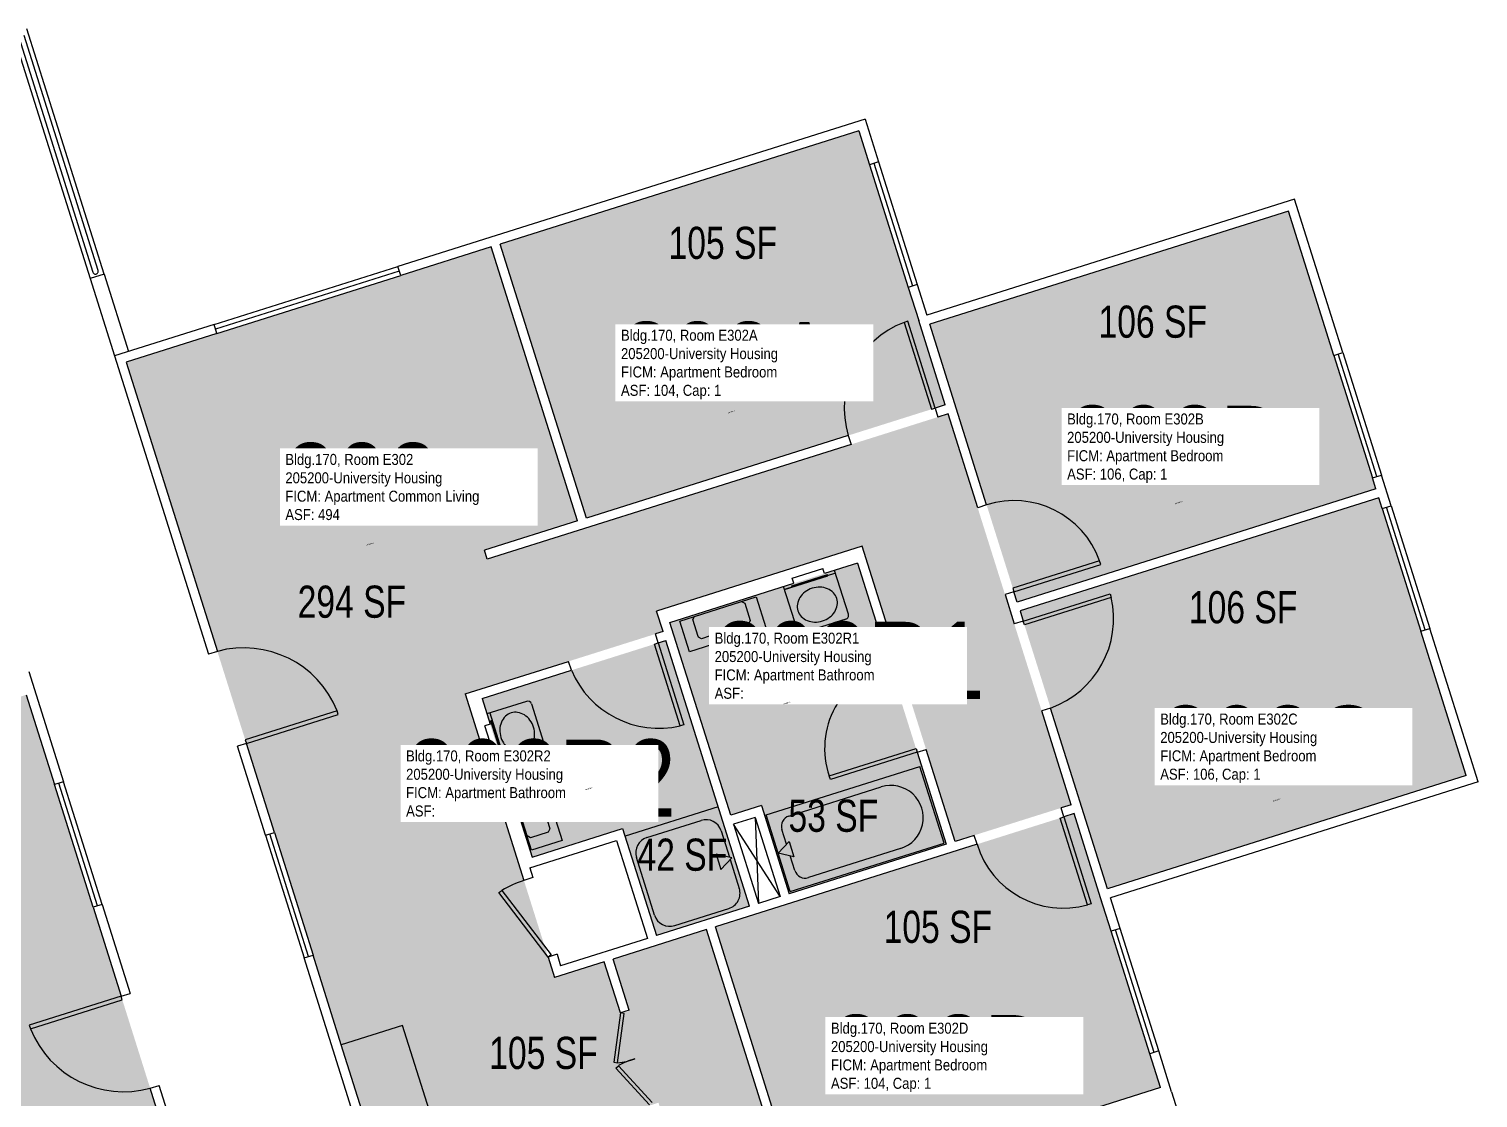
# Model space of a CAD drawing. Header units: inches. Extents: x -360 to 1242, y -1298 to 2007.
# Drawn here: x 586 to 1127, y -714 to -315 of the extents above; entities that cross this region are included whole.
import ezdxf
from ezdxf.enums import TextEntityAlignment as Align

# ---------------------------------------------------------------- set-up
doc = ezdxf.new("R2010")
doc.units = ezdxf.units.IN
doc.header["$LTSCALE"] = 10
doc.header["$MEASUREMENT"] = 0
for name, color, linetype in [('A-DOOR', 2, 'CONTINUOUS'), ('A-FLOR', 3, 'CONTINUOUS'), ('A-GLAZ', 1, 'CONTINUOUS'), ('A-IDEN-RNUM', 7, 'CONTINUOUS'), ('A-IDEN-SNUM', 4, 'CONTINUOUS'), ('A-IDEN-VNUM', 4, 'CONTINUOUS'), ('A-WALL', 5, 'CONTINUOUS'), ('AREA-TEXT', 3, 'CONTINUOUS'), ('P-SANR-FIXT', 2, 'CONTINUOUS'), ('Rooms-Category-Color', 7, 'CONTINUOUS'), ('Rooms-College-Color', 7, 'CONTINUOUS'), ('Rooms-Department-Color', 7, 'CONTINUOUS'), ('Rooms-Division-Color', 7, 'CONTINUOUS'), ('Rooms-Information', 7, 'CONTINUOUS')]:
    doc.layers.add(name, color=color, linetype=linetype)
doc.styles.add('CP_AREA', font='arial.ttf', dxfattribs={"height": 15})
doc.styles.add('CP_ROOMSNUMBER', font='arial.ttf', dxfattribs={"height": 1})
doc.styles.add('CP_ROOMVNUMBER', font='arial.ttf', dxfattribs={"width": 0.85, "height": 0.075})

msp = doc.modelspace()

# ---------------------------------------------------------------- hatches: boundary and pattern name
at = {"layer": 'Rooms-Category-Color', "true_color": 0x728ef3}
for points in [[(794.36, -497.92), (762.11, -395.63), (896.11, -353.39), (928.36, -455.67)], [(922.53, -425.53), (955.23, -529.25), (1089.22, -487), (1056.52, -383.29)], [(975.41, -604.93), (929.4, -459.01), (757.26, -513.28), (756.21, -509.95), (791.02, -498.97), (758.77, -396.68), (622.39, -439.68), (702.74, -694.56), (782.38, -669.46), (749.01, -563.59), (822.92, -540.29), (820.51, -532.66), (897.29, -508.46), (932.01, -618.61)], [(956.28, -532.59), (988.98, -636.31), (1122.97, -594.06), (1090.28, -490.34)], [(928.68, -619.66), (895.6, -514.75), (825.51, -536.85), (848.21, -608.86), (859.65, -605.25), (870.02, -638.16)], [(855.24, -642.82), (823.97, -543.63), (755.3, -565.27), (773.99, -624.53), (807.84, -613.85), (820.43, -653.79)], [(312.37, -653.54), (358.38, -799.46), (530.52, -745.19), (531.58, -748.53), (496.76, -759.5), (529.02, -861.79), (665.39, -818.79), (585.04, -563.91), (504.44, -589.32), (537.82, -695.18), (464.86, -718.18), (466.97, -724.86), (390.2, -749.07), (355.77, -639.86)], [(976.47, -608.27), (1008.72, -710.56), (874.72, -752.8), (842.47, -650.51)], [(871.38, -753.85), (839.13, -651.57), (804.32, -662.54), (810.41, -681.85), (807.07, -682.9), (800.98, -663.59), (702.75, -694.56), (735, -796.85), (833.23, -765.88), (817.89, -717.24), (821.23, -716.19), (836.56, -764.83)]]:
    msp.add_hatch(color=171, dxfattribs=at).paths.add_polyline_path(points)
at = {"layer": 'Rooms-College-Color', "true_color": 0xadadad}
for points in [[(794.36, -497.92), (762.11, -395.63), (896.11, -353.39), (928.36, -455.67)], [(922.53, -425.53), (955.23, -529.25), (1089.22, -487), (1056.52, -383.29)], [(975.41, -604.93), (929.4, -459.01), (757.26, -513.28), (756.21, -509.95), (791.02, -498.97), (758.77, -396.68), (622.39, -439.68), (702.74, -694.56), (782.38, -669.46), (749.01, -563.59), (822.92, -540.29), (820.51, -532.66), (897.29, -508.46), (932.01, -618.61)], [(956.28, -532.59), (988.98, -636.31), (1122.97, -594.06), (1090.28, -490.34)], [(928.68, -619.66), (895.6, -514.75), (825.51, -536.85), (848.21, -608.86), (859.65, -605.25), (870.02, -638.16)], [(855.24, -642.82), (823.97, -543.63), (755.3, -565.27), (773.99, -624.53), (807.84, -613.85), (820.43, -653.79)], [(312.37, -653.54), (358.38, -799.46), (530.52, -745.19), (531.58, -748.53), (496.76, -759.5), (529.02, -861.79), (665.39, -818.79), (585.04, -563.91), (504.44, -589.32), (537.82, -695.18), (464.86, -718.18), (466.97, -724.86), (390.2, -749.07), (355.77, -639.86)], [(976.47, -608.27), (1008.72, -710.56), (874.72, -752.8), (842.47, -650.51)], [(871.38, -753.85), (839.13, -651.57), (804.32, -662.54), (810.41, -681.85), (807.07, -682.9), (800.98, -663.59), (702.75, -694.56), (735, -796.85), (833.23, -765.88), (817.89, -717.24), (821.23, -716.19), (836.56, -764.83)]]:
    msp.add_hatch(color=253, dxfattribs=at).paths.add_polyline_path(points)
at = {"layer": 'Rooms-Department-Color', "true_color": 0x604aed}
for points in [[(794.36, -497.92), (762.11, -395.63), (896.11, -353.39), (928.36, -455.67)], [(922.53, -425.53), (955.23, -529.25), (1089.22, -487), (1056.52, -383.29)], [(975.41, -604.93), (929.4, -459.01), (757.26, -513.28), (756.21, -509.95), (791.02, -498.97), (758.77, -396.68), (622.39, -439.68), (702.74, -694.56), (782.38, -669.46), (749.01, -563.59), (822.92, -540.29), (820.51, -532.66), (897.29, -508.46), (932.01, -618.61)], [(956.28, -532.59), (988.98, -636.31), (1122.97, -594.06), (1090.28, -490.34)], [(928.68, -619.66), (895.6, -514.75), (825.51, -536.85), (848.21, -608.86), (859.65, -605.25), (870.02, -638.16)], [(855.24, -642.82), (823.97, -543.63), (755.3, -565.27), (773.99, -624.53), (807.84, -613.85), (820.43, -653.79)], [(312.37, -653.54), (358.38, -799.46), (530.52, -745.19), (531.58, -748.53), (496.76, -759.5), (529.02, -861.79), (665.39, -818.79), (585.04, -563.91), (504.44, -589.32), (537.82, -695.18), (464.86, -718.18), (466.97, -724.86), (390.2, -749.07), (355.77, -639.86)], [(976.47, -608.27), (1008.72, -710.56), (874.72, -752.8), (842.47, -650.51)], [(871.38, -753.85), (839.13, -651.57), (804.32, -662.54), (810.41, -681.85), (807.07, -682.9), (800.98, -663.59), (702.75, -694.56), (735, -796.85), (833.23, -765.88), (817.89, -717.24), (821.23, -716.19), (836.56, -764.83)]]:
    msp.add_hatch(color=173, dxfattribs=at).paths.add_polyline_path(points)
at = {"layer": 'Rooms-Division-Color', "true_color": 0x604aed}
for points in [[(794.36, -497.92), (762.11, -395.63), (896.11, -353.39), (928.36, -455.67)], [(922.53, -425.53), (955.23, -529.25), (1089.22, -487), (1056.52, -383.29)], [(975.41, -604.93), (929.4, -459.01), (757.26, -513.28), (756.21, -509.95), (791.02, -498.97), (758.77, -396.68), (622.39, -439.68), (702.74, -694.56), (782.38, -669.46), (749.01, -563.59), (822.92, -540.29), (820.51, -532.66), (897.29, -508.46), (932.01, -618.61)], [(956.28, -532.59), (988.98, -636.31), (1122.97, -594.06), (1090.28, -490.34)], [(928.68, -619.66), (895.6, -514.75), (825.51, -536.85), (848.21, -608.86), (859.65, -605.25), (870.02, -638.16)], [(855.24, -642.82), (823.97, -543.63), (755.3, -565.27), (773.99, -624.53), (807.84, -613.85), (820.43, -653.79)], [(312.37, -653.54), (358.38, -799.46), (530.52, -745.19), (531.58, -748.53), (496.76, -759.5), (529.02, -861.79), (665.39, -818.79), (585.04, -563.91), (504.44, -589.32), (537.82, -695.18), (464.86, -718.18), (466.97, -724.86), (390.2, -749.07), (355.77, -639.86)], [(976.47, -608.27), (1008.72, -710.56), (874.72, -752.8), (842.47, -650.51)], [(871.38, -753.85), (839.13, -651.57), (804.32, -662.54), (810.41, -681.85), (807.07, -682.9), (800.98, -663.59), (702.75, -694.56), (735, -796.85), (833.23, -765.88), (817.89, -717.24), (821.23, -716.19), (836.56, -764.83)]]:
    msp.add_hatch(color=173, dxfattribs=at).paths.add_polyline_path(points)

# ---------------------------------------------------------------- linework, layer by layer
at = {"layer": 'A-DOOR'}
for p, q in [((914.32, -424.45), (912.97, -424.88)), ((912.97, -424.88), (923.19, -457.3)), ((924.54, -456.88), (914.32, -424.45)), ((923.19, -457.3), (924.54, -456.88)), ((986.02, -513.86), (953.6, -524.08)), ((986.45, -515.21), (986.02, -513.86)), ((954.02, -525.43), (986.45, -515.21)), ((953.6, -524.08), (954.02, -525.43)), ((957.48, -536.4), (989.91, -526.18)), ((990.33, -527.53), (957.91, -537.75)), ((989.91, -526.18), (990.33, -527.53)), ((957.91, -537.75), (957.48, -536.4)), ((819.76, -544.96), (821.11, -544.53)), ((829.38, -575.48), (819.76, -544.96)), ((821.11, -544.53), (830.74, -575.05)), ((701.18, -569.85), (666.84, -580.67)), ((667.27, -582.02), (701.6, -571.2)), ((701.6, -571.2), (701.18, -569.85)), ((830.74, -575.05), (829.38, -575.48)), ((666.84, -580.67), (667.27, -582.02)), ((885.01, -594.2), (917.43, -583.98)), ((917.43, -583.98), (917.86, -585.33)), ((917.86, -585.33), (885.43, -595.55)), ((885.43, -595.55), (885.01, -594.2)), ((971.3, -609.9), (972.65, -609.47)), ((981.52, -642.32), (971.3, -609.9)), ((972.65, -609.47), (982.88, -641.9)), ((761.59, -637.76), (762.72, -636.9)), ((779.98, -661.83), (761.59, -637.76)), ((762.72, -636.9), (781.1, -660.97)), ((982.88, -641.9), (981.52, -642.32)), ((781.1, -660.97), (779.98, -661.83)), ((620.51, -676.45), (586.18, -687.28)), ((620.94, -677.8), (620.51, -676.45)), ((586.61, -688.63), (620.94, -677.8)), ((586.18, -687.28), (586.61, -688.63)), ((807, -682.67), (804.55, -701.1)), ((805.95, -701.29), (808.4, -682.86)), ((808.4, -682.86), (807, -682.67)), ((804.55, -701.1), (805.95, -701.29)), ((805.24, -703.3), (806.28, -702.35)), ((817.82, -717), (805.24, -703.3)), ((806.28, -702.35), (818.86, -716.05))]:
    msp.add_line(p, q, dxfattribs=at)
for centre, radius, start, end in [((925.01, -457.08), 34.38, 110.4946, 196.9399), ((954.06, -525.4), 33.98, 19.8534, 107.581), ((955.8, -535.46), 35.43, 289.6329, 12.926), ((666.33, -583.96), 37.6, 22.0503, 105.246), ((821.4, -540.83), 35.55, 203.0506, 282.9811), ((915.17, -583.88), 31.88, 103.6775, 198.8814), ((972.5, -609.79), 33.77, 197.0656, 285.4934), ((785.83, -677.32), 46.56, 108.635, 119.7681), ((621.45, -674.51), 37.6, 202.0519, 285.2477), ((803.58, -675.7), 25.7, 275.2935, 290.0987), ((819.02, -724.67), 25.7, 104.898, 119.7032)]:
    msp.add_arc(centre, radius, start, end, dxfattribs=at)
at = {"layer": 'A-FLOR'}
for p, q in [((582.32, -318.39), (609.98, -406.14)), ((611.89, -405.54), (584.23, -317.79)), ((857.37, -609.64), (858.58, -641.76)), ((866.69, -639.22), (849.26, -612.2))]:
    msp.add_line(p, q, dxfattribs=at)
msp.add_arc((610.94, -405.84), 1, 197.4983, 17.4983, dxfattribs=at)
at = {"layer": 'A-GLAZ'}
for p, q in [((900.1, -366.02), (914.53, -411.8)), ((916.2, -411.28), (901.76, -365.5)), ((903.43, -364.97), (917.87, -410.75)), ((655.2, -425.67), (723.87, -404.02)), ((724.39, -405.69), (655.72, -427.34)), ((656.25, -429.01), (724.92, -407.36)), ((1073.51, -437.17), (1087.95, -482.95)), ((1089.61, -482.42), (1075.18, -436.65)), ((1076.85, -436.12), (1091.28, -481.9)), ((1091.55, -494.4), (1105.99, -540.17)), ((1107.66, -539.65), (1093.22, -493.87)), ((1094.89, -493.34), (1109.32, -539.12)), ((610.03, -643.19), (595.59, -597.41)), ((611.7, -642.66), (597.26, -596.89)), ((613.37, -642.14), (598.93, -596.36)), ((674.42, -616.34), (688.85, -662.12)), ((690.52, -661.59), (676.09, -615.81)), ((677.75, -615.29), (692.19, -661.06)), ((1004.73, -697.92), (990.3, -652.14)), ((1006.4, -697.39), (991.97, -651.61)), ((1008.07, -696.87), (993.64, -651.09))]:
    msp.add_line(p, q, dxfattribs=at)
at = {"layer": 'A-WALL'}
for p, q in [((580.04, -316.99), (608.91, -408.54)), ((614.15, -406.89), (585.29, -315.33)), ((898.4, -349), (723.87, -404.02)), ((898.4, -349), (903.43, -364.97)), ((896.11, -353.39), (762.11, -395.63)), ((896.11, -353.39), (900.1, -366.02)), ((903.43, -364.97), (900.1, -366.02)), ((1058.81, -378.9), (921.47, -422.19)), ((1076.85, -436.12), (1058.81, -378.9)), ((1056.52, -383.29), (922.53, -425.53)), ((1073.51, -437.17), (1056.52, -383.29)), ((758.77, -396.68), (724.92, -407.36)), ((791.02, -498.97), (758.77, -396.68)), ((794.36, -497.92), (762.11, -395.63)), ((724.92, -407.36), (723.87, -404.02)), ((614.15, -406.89), (608.91, -408.54)), ((608.91, -408.54), (618, -437.39)), ((614.15, -406.89), (623.25, -435.74)), ((917.87, -410.75), (914.53, -411.8)), ((917.87, -410.75), (921.47, -422.19)), ((914.53, -411.8), (918.44, -424.2)), ((655.2, -425.67), (618, -437.39)), ((656.25, -429.01), (655.2, -425.67)), ((928.36, -455.67), (918.44, -424.2)), ((943.8, -493.01), (922.53, -425.53)), ((656.25, -429.01), (622.39, -439.68)), ((618, -437.39), (653.11, -548.74)), ((1073.51, -437.17), (1076.85, -436.12)), ((622.39, -439.68), (656.44, -547.69)), ((928.36, -455.67), (924.54, -456.88)), ((924.54, -456.88), (925.6, -460.21)), ((929.41, -459.01), (925.6, -460.21)), ((940.46, -494.06), (929.41, -459.01)), ((893.17, -470.44), (757.26, -513.28)), ((892.12, -467.1), (794.36, -497.92)), ((892.12, -467.1), (893.17, -470.44)), ((1089.22, -487), (955.23, -529.25)), ((1087.95, -482.95), (1091.28, -481.9)), ((1089.22, -487), (1087.95, -482.95)), ((1094.89, -493.34), (1091.28, -481.9)), ((1090.28, -490.34), (956.28, -532.59)), ((1091.55, -494.4), (1090.28, -490.34)), ((943.8, -493.01), (940.46, -494.06)), ((1091.55, -494.4), (1094.89, -493.34)), ((791.02, -498.97), (756.21, -509.95)), ((897.29, -508.46), (820.52, -532.66)), ((910.97, -551.85), (897.29, -508.46)), ((757.26, -513.28), (756.21, -509.95)), ((871.16, -520.36), (882.61, -516.76)), ((883.21, -518.66), (882.61, -516.76)), ((895.61, -514.75), (883.21, -518.66)), ((895.61, -514.75), (907.64, -552.9)), ((825.51, -536.85), (871.76, -522.27)), ((871.76, -522.27), (871.16, -520.36)), ((954.02, -525.43), (950.68, -526.49)), ((950.68, -526.49), (954.14, -537.45)), ((955.23, -529.25), (954.02, -525.43)), ((822.92, -540.29), (820.52, -532.66)), ((956.28, -532.59), (957.48, -536.4)), ((822.92, -540.29), (820.06, -541.19)), ((821.11, -544.53), (820.06, -541.19)), ((848.21, -608.86), (825.51, -536.85)), ((957.48, -536.4), (954.14, -537.45)), ((1105.99, -540.17), (1109.32, -539.12)), ((1122.97, -594.06), (1105.99, -540.17)), ((1127.37, -596.35), (1109.32, -539.12)), ((821.11, -544.53), (823.98, -543.63)), ((855.25, -642.82), (823.98, -543.63)), ((656.44, -547.69), (653.11, -548.74)), ((749.01, -563.59), (787.63, -551.42)), ((788.69, -554.75), (787.63, -551.42)), ((907.64, -552.9), (910.97, -551.85)), ((585.96, -555.23), (598.93, -596.36)), ((755.31, -565.28), (788.69, -554.75)), ((585.03, -563.91), (595.59, -597.41)), ((749.01, -563.59), (770.96, -633.22)), ((755.31, -565.28), (758.31, -574.82)), ((967.7, -568.83), (964.37, -569.88)), ((975.42, -604.93), (964.37, -569.88)), ((988.98, -636.31), (967.7, -568.83)), ((758.31, -574.82), (756.41, -575.42)), ((760.01, -586.86), (756.41, -575.42)), ((667.27, -582.02), (663.93, -583.08)), ((674.42, -616.34), (663.93, -583.08)), ((677.75, -615.29), (667.27, -582.02)), ((917.86, -585.33), (921.2, -584.28)), ((932.02, -618.61), (921.2, -584.28)), ((761.92, -586.26), (760.01, -586.86)), ((761.92, -586.26), (773.99, -624.53)), ((917.86, -585.33), (928.68, -619.66)), ((1122.97, -594.06), (988.98, -636.31)), ((598.93, -596.36), (595.59, -597.41)), ((1127.37, -596.35), (990.03, -639.64)), ((859.66, -605.25), (848.21, -608.86)), ((859.66, -605.25), (870.03, -638.16)), ((975.42, -604.93), (971.6, -606.13)), ((972.65, -609.47), (971.6, -606.13)), ((857.37, -609.64), (849.26, -612.2)), ((857.37, -609.64), (866.69, -639.21)), ((976.47, -608.27), (972.65, -609.47)), ((986.99, -641.65), (976.47, -608.27)), ((674.42, -616.34), (677.75, -615.29)), ((773.99, -624.53), (807.84, -613.85)), ((807.84, -613.85), (820.43, -653.79)), ((849.26, -612.2), (858.58, -641.76)), ((939.17, -616.36), (932.02, -618.61)), ((940.23, -619.69), (939.17, -616.36)), ((773.13, -628.47), (805.56, -618.24)), ((805.56, -618.24), (817.1, -654.84)), ((940.23, -619.69), (842.47, -650.51)), ((928.68, -619.66), (870.03, -638.16)), ((774.3, -632.16), (770.96, -633.22)), ((773.13, -628.47), (774.3, -632.16)), ((613.37, -642.14), (610.03, -643.19)), ((610.03, -643.19), (620.51, -676.45)), ((613.37, -642.14), (623.85, -675.4)), ((855.25, -642.82), (820.43, -653.79)), ((866.69, -639.21), (858.58, -641.76)), ((990.3, -652.14), (986.39, -639.74)), ((993.64, -651.09), (990.03, -639.64)), ((817.1, -654.84), (784.67, -665.07)), ((839.13, -651.57), (804.32, -662.54)), ((871.38, -753.85), (839.13, -651.57)), ((874.72, -752.8), (842.47, -650.51)), ((993.64, -651.09), (990.3, -652.14)), ((688.85, -662.12), (692.19, -661.06)), ((707.83, -722.32), (688.85, -662.12)), ((702.75, -694.56), (692.19, -661.06)), ((783.32, -660.77), (779.98, -661.83)), ((779.98, -661.83), (782.38, -669.46)), ((800.98, -663.59), (782.38, -669.46)), ((783.32, -660.77), (784.67, -665.07)), ((807, -682.67), (800.98, -663.59)), ((810.33, -681.62), (804.32, -662.54)), ((620.51, -676.45), (623.85, -675.4)), ((810.33, -681.62), (807, -682.67)), ((704.66, -693.96), (702.75, -694.56)), ((711.17, -721.27), (702.75, -694.56)), ((1008.07, -696.87), (1004.73, -697.92)), ((1008.72, -710.56), (1004.73, -697.92)), ((1012.88, -712.13), (1008.07, -696.87)), ((631.34, -710.79), (634.68, -709.73)), ((665.39, -818.79), (631.34, -710.79)), ((669.79, -821.08), (634.68, -709.73)), ((1008.72, -710.56), (874.72, -752.8)), ((1012.88, -712.12), (1017.69, -727.38))]:
    msp.add_line(p, q, dxfattribs=at)
at = {"layer": 'P-SANR-FIXT'}
for p, q in [((887.36, -518.53), (868.29, -524.55)), ((868.29, -524.55), (884.5, -519.44)), ((871, -523.17), (884.35, -518.96)), ((884.5, -519.44), (884.35, -518.96)), ((892.17, -533.79), (887.02, -517.46)), ((873.1, -539.81), (867.95, -523.47)), ((871.15, -523.65), (871, -523.17)), ((829.15, -536.36), (857.77, -527.34)), ((834.67, -534.62), (852.25, -529.08)), ((852.25, -529.08), (853.47, -529.71)), ((853.47, -529.71), (855.51, -536.19)), ((857.77, -527.34), (861.37, -538.78)), ((834.04, -535.84), (834.67, -534.62)), ((836.03, -542.15), (834.04, -535.84)), ((891.19, -535.67), (874.98, -540.79)), ((832.76, -547.81), (829.15, -536.36)), ((861.37, -538.78), (832.76, -547.81)), ((843.48, -539.98), (840.53, -541.93)), ((848.11, -538.52), (843.48, -539.98)), ((851.64, -538.43), (848.11, -538.52)), ((854.71, -537.46), (851.64, -538.43)), ((855.51, -536.19), (854.95, -537.26)), ((837.3, -542.95), (836.23, -542.39)), ((840.53, -541.93), (837.3, -542.95)), ((771.89, -566.34), (757.11, -571)), ((773.78, -567.32), (778.89, -583.53)), ((758.18, -570.66), (764.2, -589.74)), ((759.09, -573.52), (758.61, -573.67)), ((762.82, -587.03), (758.61, -573.67)), ((764.2, -589.74), (759.09, -573.52)), ((763.3, -586.88), (762.82, -587.03)), ((777.91, -585.41), (763.12, -590.07)), ((764.75, -593.23), (776.19, -589.62)), ((776.19, -589.62), (785.21, -618.24)), ((773.77, -621.84), (764.75, -593.23)), ((767.06, -597.22), (773.73, -595.12)), ((773.73, -595.12), (774.83, -595.69)), ((861.42, -608.76), (918.88, -590.64)), ((927.9, -619.26), (918.88, -590.64)), ((766.4, -598.48), (767.06, -597.22)), ((772.12, -616.6), (766.4, -598.48)), ((775.04, -595.94), (776.04, -599.11)), ((776.04, -599.11), (776.14, -602.75)), ((869.96, -609.16), (904.44, -598.29)), ((776.14, -602.75), (777.62, -607.46)), ((843.56, -605.74), (808.75, -616.72)), ((777.67, -607.57), (779.65, -610.55)), ((779.65, -610.55), (780.7, -613.89)), ((816.92, -617.15), (837.11, -610.79)), ((870.44, -637.37), (861.42, -608.76)), ((773.37, -617.25), (772.12, -616.6)), ((780.05, -615.15), (773.37, -617.25)), ((780.7, -613.89), (780.05, -615.15)), ((844.64, -614.71), (847.74, -624.54)), ((869.06, -619.65), (867.34, -614.2)), ((785.21, -618.24), (773.77, -621.84)), ((865.93, -623.07), (869.98, -618.64)), ((869.98, -618.64), (871.78, -624.36)), ((870.44, -637.37), (927.9, -619.26)), ((911.69, -621.27), (877.21, -632.14)), ((819.77, -646.14), (813, -624.68)), ((848.6, -624.73), (842.75, -623.43)), ((842.75, -623.43), (844.55, -629.15)), ((844.55, -629.15), (848.6, -624.73)), ((848, -625.38), (851.4, -636.16)), ((871.78, -624.36), (865.93, -623.07)), ((872.17, -629.52), (870.45, -624.07)), ((827.29, -650.06), (847.49, -643.69)), ((725.64, -687.35), (702.75, -694.56)), ((757.89, -789.63), (725.64, -687.35))]:
    msp.add_line(p, q, dxfattribs=at)
for centre, radius, start, end in [((881.34, -532.7), 9, 107.4983, 126.7277), ((881.34, -532.7), 9, 88.269, 107.4983), ((881.38, -531.35), 7.65, 67.3974, 88.269), ((881.79, -530.37), 6.59, 43.6899, 67.3974), ((878.48, -530.87), 5.42, 171.3068, 197.4983), ((879.64, -531.05), 6.59, 147.5993, 171.3068), ((880.54, -531.62), 7.65, 126.7277, 147.5993), ((882.64, -529.56), 5.42, 17.4983, 43.6899), ((881.48, -529.39), 6.59, 327.5993, 351.3068), ((882.64, -529.56), 5.42, 351.3068, 17.4983), ((878.48, -530.87), 5.42, 197.4983, 223.6899), ((879.33, -530.06), 6.59, 223.6899, 247.3974), ((879.78, -527.74), 9, 287.4983, 306.7277), ((880.59, -528.82), 7.65, 306.7277, 327.5993), ((890.74, -534.24), 1.5, 287.4983, 17.4983), ((850.25, -547.14), 8.42, 134.1995, 158.0259), ((846.76, -543.55), 3.41, 101.1699, 134.1937), ((847.47, -543.33), 3.41, 80.8029, 113.8268), ((846.67, -548.27), 8.42, 56.9708, 80.7972), ((845.83, -549.56), 9.96, 36.3337, 56.9708), ((854.59, -537.07), 0.406, 287.4983, 332.4983), ((874.53, -539.36), 1.5, 197.4983, 287.4983), ((879.74, -529.09), 7.65, 247.3974, 268.269), ((879.78, -527.74), 9, 268.269, 287.4983), ((836.42, -542.03), 0.406, 197.4983, 242.4983), ((851.67, -547.72), 9.96, 158.0259, 178.663), ((849.38, -547.94), 6.19, 17.5825, 43.7497), ((848.47, -548.78), 7.33, 356.46, 21.7), ((847.84, -548.43), 6.19, 171.247, 197.4141), ((849.06, -548.6), 7.33, 193.2967, 218.5367), ((844.86, -548.98), 10.93, 338.0259, 358.663), ((852.14, -546.68), 10.93, 216.3337, 236.9708), ((850.77, -548.79), 8.42, 236.9708, 260.7972), ((850.24, -553.67), 3.53, 256.5737, 289.0365), ((850.42, -553.61), 3.53, 285.9602, 318.423), ((847.19, -549.92), 8.42, 314.1995, 338.0259), ((772.34, -567.77), 1.5, 17.4983, 107.4983), ((768.61, -576.68), 6.59, 133.6899, 157.3974), ((767.8, -575.83), 5.42, 107.4983, 133.6899), ((767.8, -575.83), 5.42, 81.3068, 107.4983), ((767.62, -576.99), 6.59, 57.5993, 81.3068), ((767.06, -577.88), 7.65, 36.7277, 57.5993), ((765.97, -578.69), 9, 17.4983, 36.7277), ((769.59, -577.09), 7.65, 157.3974, 178.269), ((770.94, -577.13), 9, 178.269, 197.4983), ((767.32, -578.73), 7.65, 337.3974, 358.269), ((765.97, -578.69), 9, 358.269, 17.4983), ((770.94, -577.13), 9, 197.4983, 216.7277), ((769.86, -577.93), 7.65, 216.7277, 237.5993), ((769.29, -578.83), 6.59, 237.5993, 261.3068), ((769.11, -579.99), 5.42, 287.4983, 313.6899), ((768.3, -579.14), 6.59, 313.6899, 337.3974), ((777.46, -583.98), 1.5, 287.4983, 17.4983), ((769.11, -579.99), 5.42, 261.3068, 287.4983), ((788.23, -605.31), 11.18, 107.4983, 126.3337), ((788.23, -605.31), 11.18, 88.663, 107.4983), ((788.28, -603.46), 9.33, 68.0259, 88.663), ((788.82, -602.12), 7.89, 44.1995, 68.0259), ((774.64, -596.06), 0.418, 17.4983, 62.4983), ((785.93, -603.03), 7.89, 146.9708, 170.7972), ((787.14, -603.82), 9.33, 126.3337, 146.9708), ((789.95, -601.01), 6.3, 17.4983, 44.1995), ((789.95, -601.01), 6.3, 350.7972, 17.4983), ((908.07, -609.78), 12.05, 287.4983, 107.4983), ((784.36, -602.78), 6.3, 170.7972, 197.4983), ((784.36, -602.78), 6.3, 197.4983, 224.1995), ((786.41, -599.48), 10.24, 306.3337, 326.9708), ((788.39, -600.76), 7.89, 326.9708, 350.7972), ((778.02, -607.34), 0.418, 197.4983, 213.4437), ((785.5, -601.67), 7.89, 224.1995, 248.0259), ((786.04, -600.33), 9.33, 248.0259, 268.663), ((786.08, -598.48), 11.18, 268.663, 287.4983), ((787.41, -600.84), 8.55, 283.7229, 306.3337), ((838.92, -616.51), 6, 17.4983, 107.4983), ((871.17, -612.99), 4.02, 107.4983, 197.4983), ((818.72, -622.88), 6, 107.4983, 197.4983), ((876, -628.31), 4.02, 197.4983, 287.4983), ((845.68, -637.97), 6, 287.4983, 17.4983), ((825.49, -644.33), 6, 197.4983, 287.4983)]:
    msp.add_arc(centre, radius, start, end, dxfattribs=at)

# ---------------------------------------------------------------- texts
at = {"layer": 'A-IDEN-RNUM', "style": 'CP_ROOMSNUMBER'}
for s, rotation, p in [('0302-A0', 17.8983, (847.25, -458.85)), ('0302-B0', 17.9095, (1014.17, -492.76)), ('0302-00', 17.9095, (712.16, -508.18)), ('0302-R1', 17.4628, (867.76, -567.65)), ('0302-R2', 17.4628, (793.98, -599.5)), ('0302-C0', 17.8767, (1050.78, -603.79))]:
    msp.add_text(s, height=0.36, rotation=rotation, dxfattribs=at).set_placement(p)
at = {"layer": 'A-IDEN-SNUM', "style": 'CP_ROOMSNUMBER'}
for s, rotation, p in [('1700E302A0', 17.8983, (847.25, -458.85)), ('1700E302B0', 17.9095, (1014.17, -492.76)), ('1700E30200', 17.9095, (712.16, -508.18)), ('1700E302R1', 17.4628, (867.76, -567.65)), ('1700E302R2', 17.4628, (793.98, -599.5)), ('1700E302C0', 17.8767, (1050.78, -603.79))]:
    msp.add_text(s, height=0.36, rotation=rotation, dxfattribs=at).set_placement(p)
at = {"layer": 'A-IDEN-VNUM', "style": 'CP_ROOMVNUMBER', "width": 0.85}
for s, p in [('302A', (807.22, -453.53)), ('302B', (973.87, -484.79)), ('302', (681.84, -498.72)), ('302R1', (842.2, -565.44)), ('302C', (1008.65, -596.83)), ('302R2', (726.94, -609.39)), ('302D', (885.65, -712.23))]:
    msp.add_text(s, height=28.8, dxfattribs=at).set_placement(p)
at = {"layer": 'AREA-TEXT', "style": 'CP_AREA', "width": 0.75}
for s, p in [('105 SF', (845.24, -395.17)), ('106 SF', (1005.87, -424.59)), ('294 SF', (706.7, -529.13)), ('106 SF', (1039.63, -531.19)), ('53 SF', (886.55, -609.04)), ('42 SF', (830.15, -623.58)), ('105 SF', (925.59, -650.51)), ('105 SF', (778.26, -697.58))]:
    msp.add_text(s, height=12, dxfattribs=at).set_placement(p, align=Align.MIDDLE_CENTER)

# ---------------------------------------------------------------- next in the draw order: texts
at = {"layer": 'Rooms-Information', "char_height": 4.1143, "width": 92.16, "attachment_point": 7, "style": 'CP_ROOMVNUMBER', "bg_fill": 3, "box_fill_scale": 1.5, "bg_fill_color": 256, "bg_fill_true_color": 13158600, "bg_fill_transparency": 0}
for s, insert in [('Bldg.170, Room E302A^M^J205200-University Housing^M^JFICM: Apartment Bedroom^M^JASF: 104, Cap: 1', (807.22, -453.53)), ('Bldg.170, Room E302B^M^J205200-University Housing^M^JFICM: Apartment Bedroom^M^JASF: 106, Cap: 1', (973.87, -484.79)), ('Bldg.170, Room E302^M^J205200-University Housing^M^JFICM: Apartment Common Living^M^JASF: 494', (681.84, -498.72)), ('Bldg.170, Room E302R1^M^J205200-University Housing^M^JFICM: Apartment Bathroom^M^JASF: ', (842.2, -565.44)), ('Bldg.170, Room E302C^M^J205200-University Housing^M^JFICM: Apartment Bedroom^M^JASF: 106, Cap: 1', (1008.65, -596.83)), ('Bldg.170, Room E302R2^M^J205200-University Housing^M^JFICM: Apartment Bathroom^M^JASF: ', (726.94, -609.39)), ('Bldg.170, Room E302D^M^J205200-University Housing^M^JFICM: Apartment Bedroom^M^JASF: 104, Cap: 1', (885.65, -712.23))]:
    msp.add_mtext(s, dxfattribs=dict(at, insert=insert))

doc.saveas('drawing.dxf')
